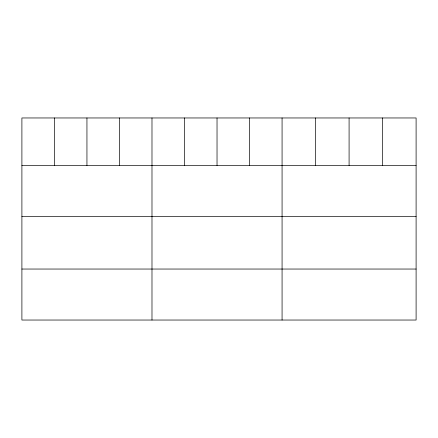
<?xml version="1.0" encoding="UTF-8"?>
<svg xmlns="http://www.w3.org/2000/svg" width="438" height="438" viewBox="0 0 438 438"><rect width="100%" height="100%" fill="white"/><g stroke="black" fill="none" stroke-linecap="round" stroke-linejoin="round"><path stroke-width="0.66" d="M416.1 165.504L416.1 320.036L21.9 320.036L21.9 117.964L416.1 117.964L416.1 165.504L21.9 165.504M21.9 216.498L416.1 216.498M21.9 269.041L416.1 269.041M382.593 117.964L382.593 165.504M349.086 117.964L349.086 165.504M315.579 117.964L315.579 165.504M282.072 117.964L282.072 320.036M249.55 117.964L249.55 165.504M217.029 117.964L217.029 165.504M184.507 117.964L184.507 165.504M151.986 117.964L151.986 320.036M119.464 117.964L119.464 165.504M86.943 117.964L86.943 165.504M54.422 117.964L54.422 165.504"/></g></svg>
